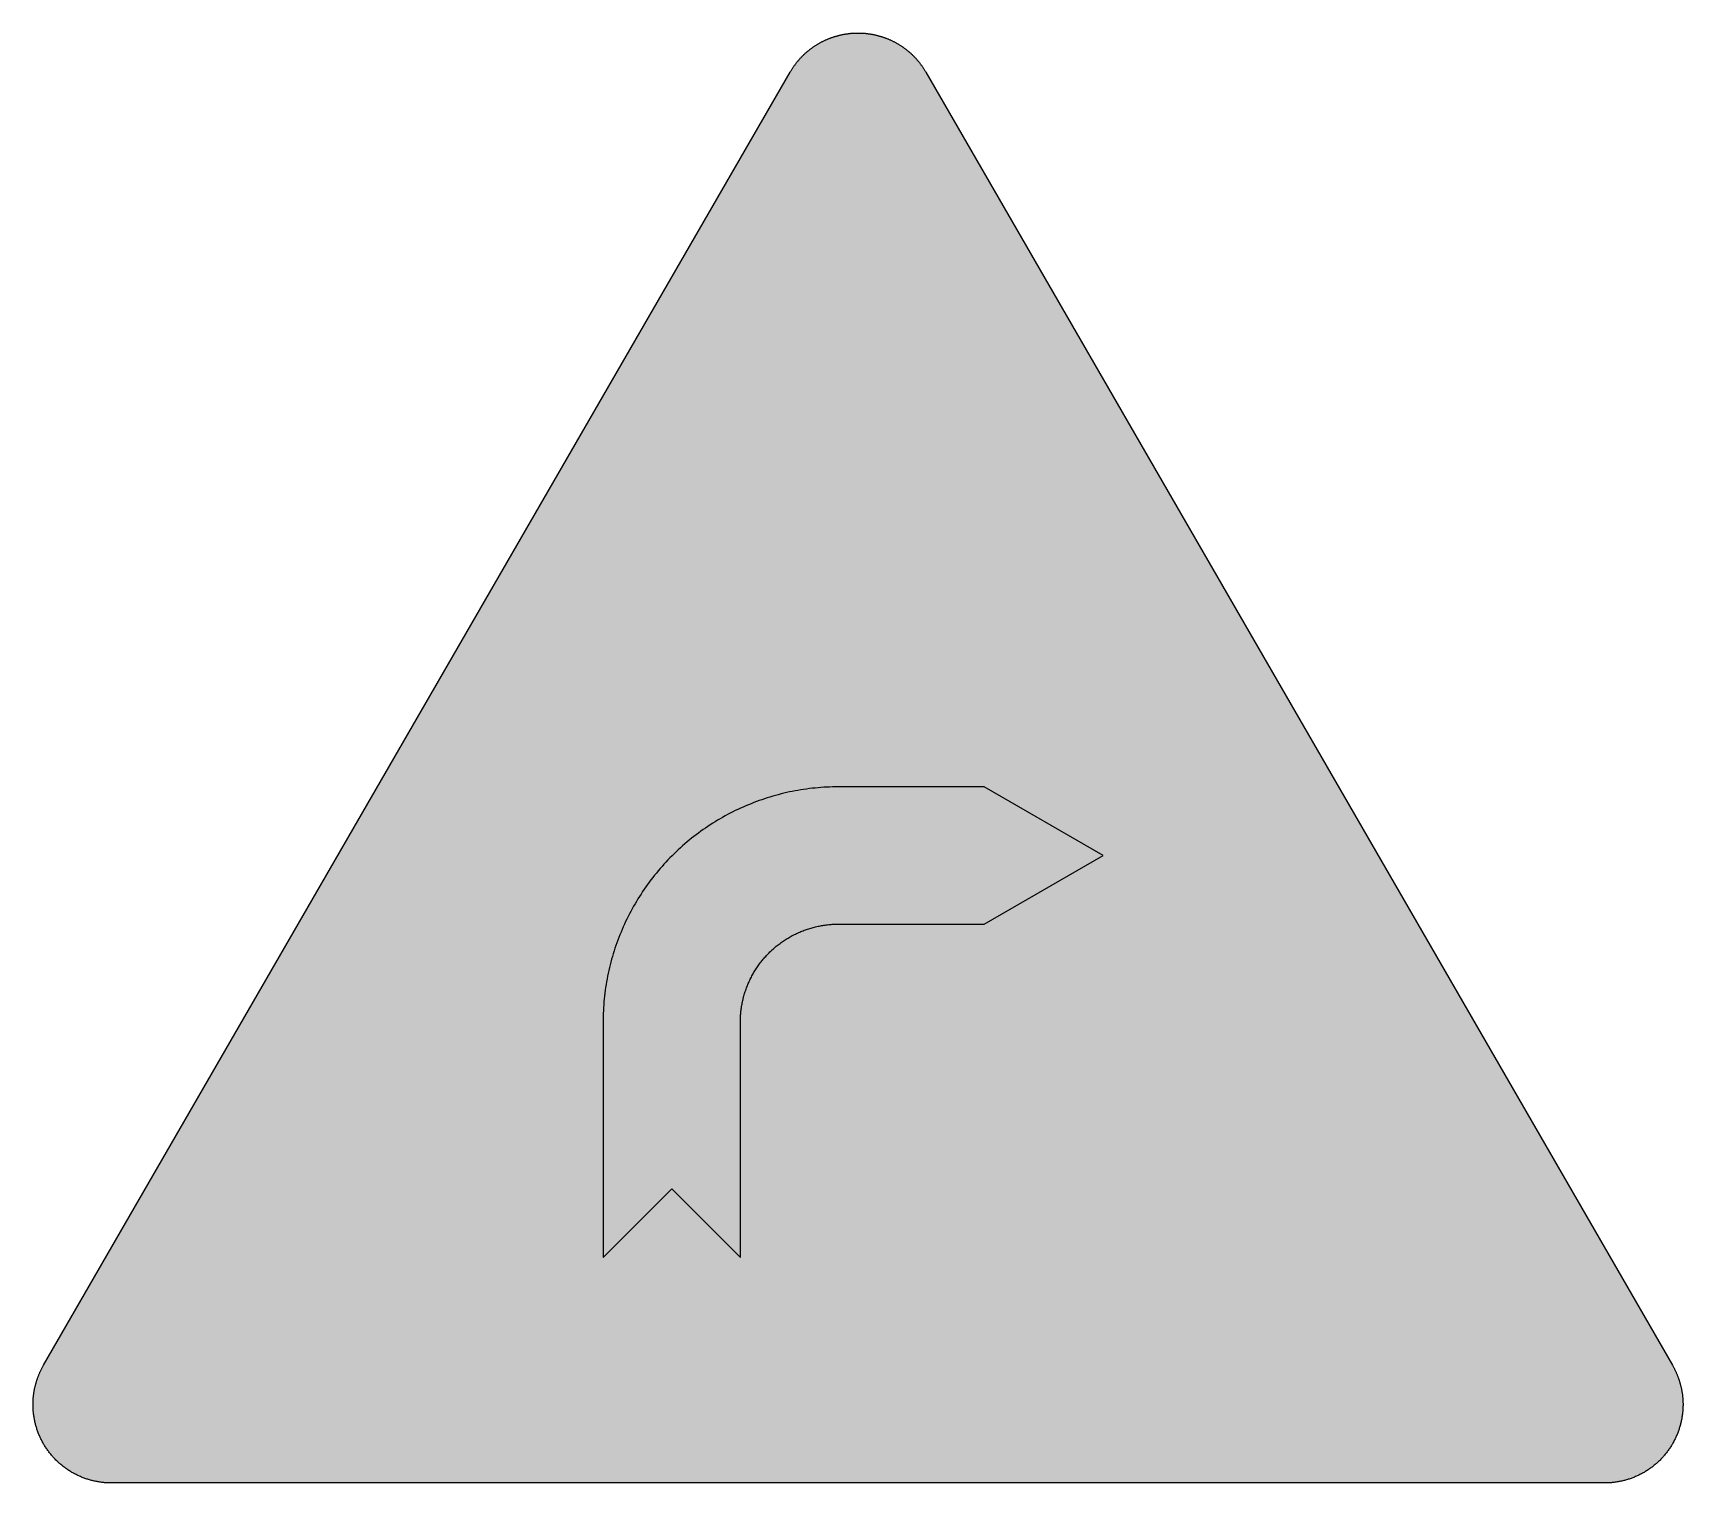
# Model space of a CAD drawing. Header units: millimetres. Extents: x 0 to 297, y 0 to 261.
import ezdxf

# ---------------------------------------------------------------- set-up
doc = ezdxf.new("R2010")
doc.units = ezdxf.units.MM

msp = doc.modelspace()

# ---------------------------------------------------------------- hatches: boundary and pattern name
for color, points in [(254, [(14.1633, 0.0526), (13.9878, 0.0533), (13.8125, 0.0559), (13.6373, 0.061), (13.462, 0.0686), (13.2893, 0.0787), (13.114, 0.0914), (12.9413, 0.1041), (12.7686, 0.1194), (12.5959, 0.1397), (12.4231, 0.16), (12.2504, 0.1803), (12.0777, 0.2057), (11.9075, 0.2337), (11.7373, 0.2616), (11.5672, 0.2921), (11.397, 0.3251), (11.2268, 0.3607), (11.0592, 0.3962), (10.8915, 0.4369), (10.7239, 0.4775), (10.5562, 0.5207), (10.3886, 0.5664), (10.2235, 0.6121), (10.0584, 0.6604), (9.8933, 0.7137), (9.7307, 0.7645), (9.5682, 0.8204), (9.4056, 0.8788), (9.2431, 0.9373), (9.083, 0.9982), (8.923, 1.0617), (8.763, 1.1252), (8.6055, 1.1938), (8.4455, 1.2624), (8.2906, 1.331), (8.1331, 1.4046), (7.9781, 1.4783), (7.8232, 1.5545), (7.6708, 1.6332), (7.5184, 1.7145), (7.366, 1.7958), (7.2161, 1.8796), (7.0663, 1.966), (6.919, 2.0549), (6.7716, 2.1438), (6.6243, 2.2352), (6.4795, 2.3266), (6.3348, 2.4232), (6.19, 2.5197), (6.0477, 2.6187), (5.908, 2.7178), (5.7683, 2.8219), (5.6286, 2.9261), (5.4915, 3.0302), (5.3543, 3.1394), (5.2197, 3.2487), (5.0851, 3.3579), (4.953, 3.4722), (4.8209, 3.5865), (4.6914, 3.7033), (4.5644, 3.8202), (4.4348, 3.9395), (4.3104, 4.0615), (4.1859, 4.1859), (4.0615, 4.3104), (3.9395, 4.4374), (3.8202, 4.5644), (3.7033, 4.6914), (3.5865, 4.8235), (3.4722, 4.953), (3.3579, 5.0876), (3.2487, 5.2197), (3.1369, 5.3543), (3.0302, 5.4915), (2.9235, 5.6286), (2.8194, 5.7683), (2.7178, 5.908), (2.6187, 6.0503), (2.5197, 6.19), (2.4232, 6.3348), (2.3266, 6.4795), (2.2352, 6.6243), (2.1438, 6.7716), (2.0523, 6.919), (1.966, 7.0663), (1.8796, 7.2161), (1.7958, 7.366), (1.7145, 7.5184), (1.6332, 7.6708), (1.5545, 7.8232), (1.4783, 7.9781), (1.4046, 8.1331), (1.331, 8.2906), (1.2598, 8.4455), (1.1913, 8.6055), (1.1252, 8.763), (1.0592, 8.923), (0.9982, 9.083), (0.9373, 9.2431), (0.8763, 9.4056), (0.8204, 9.5682), (0.7645, 9.7307), (0.7112, 9.8933), (0.6604, 10.0584), (0.6121, 10.2235), (0.5639, 10.3911), (0.5207, 10.5562), (0.4775, 10.7239), (0.4343, 10.8915), (0.3962, 11.0592), (0.3607, 11.2268), (0.3251, 11.397), (0.2921, 11.5672), (0.2616, 11.7373), (0.2311, 11.9075), (0.2057, 12.0802), (0.1803, 12.2504), (0.1575, 12.4231), (0.1372, 12.5959), (0.1194, 12.7686), (0.1041, 12.9413), (0.0889, 13.114), (0.0787, 13.2893), (0.0686, 13.462), (0.061, 13.6373), (0.0559, 13.8125), (0.0508, 13.9878), (0.0508, 14.163), (0.0508, 14.2773), (0.0533, 14.3942), (0.0559, 14.511), (0.0584, 14.6253), (0.0635, 14.7422), (0.0686, 14.859), (0.0737, 14.9733), (0.0813, 15.0901), (0.0889, 15.2044), (0.0991, 15.3187), (0.1092, 15.4356), (0.1194, 15.5499), (0.1321, 15.6642), (0.1448, 15.7785), (0.1575, 15.8953), (0.1727, 16.0096), (0.188, 16.1239), (0.2032, 16.2382), (0.221, 16.35), (0.2413, 16.4643), (0.2591, 16.5786), (0.2794, 16.6929), (0.2997, 16.8046), (0.3226, 16.9189), (0.3454, 17.0307), (0.3708, 17.145), (0.3937, 17.2568), (0.4191, 17.3685), (0.447, 17.4803), (0.475, 17.592), (0.5029, 17.7038), (0.5334, 17.8156), (0.5613, 17.9273), (0.5944, 18.0365), (0.6248, 18.1483), (0.6579, 18.2575), (0.6934, 18.3693), (0.7264, 18.4785), (0.762, 18.5877), (0.8001, 18.6969), (0.8382, 18.8062), (0.8763, 18.9128), (0.9144, 19.0221), (0.955, 19.1313), (0.9957, 19.238), (1.0389, 19.3446), (1.0795, 19.4539), (1.1252, 19.5605), (1.1684, 19.6647), (1.2141, 19.7714), (1.2598, 19.878), (1.3081, 19.9822), (1.3564, 20.0889), (1.4046, 20.193), (1.4554, 20.2971), (1.5062, 20.4013), (1.557, 20.5054), (1.6104, 20.607), (1.6637, 20.7112), (1.717, 20.8128), (1.7729, 20.9144), (1.8263, 21.016), (1.8847, 21.1176), (1.9406, 21.2192), (136.2523, 253.8501), (136.3091, 253.9492), (136.3675, 254.0483), (136.4285, 254.1473), (136.4894, 254.2464), (136.5504, 254.3454), (136.6139, 254.442), (136.6774, 254.5385), (136.7409, 254.635), (136.8044, 254.7315), (136.8704, 254.8255), (136.9365, 254.922), (137.0025, 255.016), (137.0711, 255.11), (137.1397, 255.2014), (137.2083, 255.2954), (137.2794, 255.3868), (137.3505, 255.4783), (137.4216, 255.5672), (137.4927, 255.6586), (137.5664, 255.7475), (137.6401, 255.8364), (137.7137, 255.9253), (137.7874, 256.0117), (137.8636, 256.098), (137.9398, 256.1844), (138.016, 256.2708), (138.0947, 256.3546), (138.1735, 256.4409), (138.2522, 256.5222), (138.3309, 256.606), (138.4122, 256.6899), (138.4935, 256.7711), (138.5748, 256.8524), (138.6586, 256.9312), (138.7399, 257.0124), (138.8237, 257.0912), (138.9075, 257.1699), (138.9939, 257.2461), (139.0802, 257.3249), (139.1641, 257.4011), (139.253, 257.4747), (139.3393, 257.5509), (139.4282, 257.6246), (139.5171, 257.6982), (139.606, 257.7719), (139.6949, 257.843), (139.7864, 257.9141), (139.8778, 257.9853), (139.9692, 258.0564), (140.0607, 258.125), (140.1547, 258.1935), (140.2486, 258.2596), (140.3426, 258.3282), (140.4366, 258.3942), (140.5331, 258.4602), (140.6296, 258.5237), (140.7262, 258.5872), (140.8227, 258.6507), (140.9192, 258.7142), (141.0183, 258.7752), (141.1173, 258.8362), (141.2164, 258.8946), (141.3154, 258.9555), (141.4145, 259.014), (141.5161, 259.0698), (141.6177, 259.1283), (141.7193, 259.1841), (141.8209, 259.2375), (141.9225, 259.2934), (142.0266, 259.3467), (142.1308, 259.3975), (142.2324, 259.4508), (142.3365, 259.5016), (142.4407, 259.5499), (142.5473, 259.6007), (142.6515, 259.6464), (142.7556, 259.6947), (142.8623, 259.7404), (142.969, 259.7861), (143.0757, 259.8318), (143.1823, 259.875), (143.289, 259.9182), (143.3957, 259.9588), (143.5049, 259.9995), (143.6116, 260.0401), (143.7208, 260.0808), (143.83, 260.1189), (143.9393, 260.1544), (144.0485, 260.1925), (144.1577, 260.2281), (144.2669, 260.2636), (144.3761, 260.2967), (144.4879, 260.3297), (144.5971, 260.3627), (144.7089, 260.3932), (144.8206, 260.4237), (144.9299, 260.4516), (145.0416, 260.4821), (145.1534, 260.5075), (145.2651, 260.5354), (145.3794, 260.5608), (145.4912, 260.5862), (145.603, 260.6091), (145.7173, 260.6319), (145.829, 260.6548), (145.9433, 260.6751), (146.0551, 260.6954), (146.1694, 260.7158), (146.2837, 260.7335), (146.398, 260.7513), (146.5123, 260.7666), (146.6266, 260.7818), (146.7409, 260.797), (146.8552, 260.8123), (146.9695, 260.825), (147.0838, 260.8351), (147.2006, 260.8478), (147.3149, 260.858), (147.4292, 260.8656), (147.5461, 260.8732), (147.6604, 260.8809), (147.7772, 260.8859), (147.8915, 260.8936), (148.0083, 260.8961), (148.1226, 260.9012), (148.2395, 260.9037), (148.3563, 260.9037), (148.4706, 260.9037), (148.5875, 260.9037), (148.7043, 260.9037), (148.8186, 260.9012), (148.9354, 260.8961), (149.0523, 260.8936), (149.1666, 260.8859), (149.2834, 260.8809), (149.3977, 260.8732), (149.512, 260.8656), (149.6289, 260.858), (149.7432, 260.8478), (149.8575, 260.8351), (149.9743, 260.825), (150.0886, 260.8123), (150.2029, 260.797), (150.3172, 260.7818), (150.4315, 260.7666), (150.5458, 260.7513), (150.6601, 260.7335), (150.7744, 260.7158), (150.8862, 260.6954), (151.0005, 260.6751), (151.1148, 260.6548), (151.2265, 260.6319), (151.3408, 260.6091), (151.4526, 260.5862), (151.5643, 260.5608), (151.6761, 260.5354), (151.7879, 260.5075), (151.8996, 260.4821), (152.0114, 260.4516), (152.1231, 260.4237), (152.2349, 260.3932), (152.3467, 260.3627), (152.4559, 260.3297), (152.5676, 260.2967), (152.6769, 260.2636), (152.7861, 260.2281), (152.8953, 260.1925), (153.0045, 260.1544), (153.1137, 260.1189), (153.223, 260.0808), (153.3296, 260.0401), (153.4389, 259.9995), (153.5455, 259.9588), (153.6548, 259.9182), (153.7614, 259.875), (153.8681, 259.8318), (153.9748, 259.7861), (154.0789, 259.7404), (154.1856, 259.6947), (154.2923, 259.6464), (154.3964, 259.6007), (154.5006, 259.5499), (154.6047, 259.5016), (154.7089, 259.4508), (154.813, 259.3975), (154.9171, 259.3467), (155.0187, 259.2934), (155.1203, 259.2375), (155.2245, 259.1841), (155.3261, 259.1283), (155.4251, 259.0698), (155.5267, 259.014), (155.6283, 258.9555), (155.7274, 258.8946), (155.8265, 258.8362), (155.9255, 258.7752), (156.022, 258.7142), (156.1211, 258.6507), (156.2176, 258.5872), (156.3141, 258.5237), (156.4107, 258.4602), (156.5046, 258.3942), (156.6012, 258.3282), (156.6951, 258.2596), (156.7866, 258.1935), (156.8806, 258.125), (156.972, 258.0564), (157.066, 257.9853), (157.1574, 257.9141), (157.2463, 257.843), (157.3378, 257.7719), (157.4267, 257.6982), (157.5156, 257.6246), (157.6019, 257.5509), (157.6908, 257.4747), (157.7772, 257.4011), (157.8635, 257.3249), (157.9499, 257.2461), (158.0337, 257.1699), (158.1201, 257.0912), (158.2039, 257.0124), (158.2852, 256.9312), (158.369, 256.8524), (158.4503, 256.7711), (158.5316, 256.6899), (158.6103, 256.606), (158.6916, 256.5222), (158.7703, 256.4409), (158.8491, 256.3546), (158.9253, 256.2708), (159.004, 256.1844), (159.0802, 256.098), (159.1539, 256.0117), (159.2301, 255.9253), (159.3037, 255.8364), (159.3774, 255.7475), (159.451, 255.6586), (159.5222, 255.5672), (159.5933, 255.4783), (159.6644, 255.3868), (159.7355, 255.2954), (159.8041, 255.2014), (159.8727, 255.11), (159.9387, 255.016), (160.0073, 254.922), (160.0733, 254.8255), (160.1368, 254.7315), (160.2029, 254.635), (160.2664, 254.5385), (160.3299, 254.442), (160.3908, 254.3454), (160.4543, 254.2464), (160.5153, 254.1473), (160.5737, 254.0483), (160.6347, 253.9492), (160.6906, 253.8476), (295.0023, 21.2192), (295.0591, 21.1176), (295.115, 21.016), (295.1709, 20.9144), (295.2267, 20.8128), (295.2801, 20.7112), (295.3334, 20.607), (295.3868, 20.5054), (295.4376, 20.4013), (295.4884, 20.2971), (295.5392, 20.193), (295.5874, 20.0889), (295.6357, 19.9822), (295.6814, 19.878), (295.7297, 19.7714), (295.7754, 19.6647), (295.8186, 19.5605), (295.8617, 19.4539), (295.9049, 19.3446), (295.9481, 19.238), (295.9887, 19.1313), (296.0294, 19.0221), (296.0675, 18.9128), (296.1056, 18.8062), (296.1437, 18.6969), (296.1792, 18.5877), (296.2148, 18.4785), (296.2504, 18.3693), (296.2834, 18.2575), (296.3164, 18.1483), (296.3494, 18.0365), (296.3799, 17.9273), (296.4104, 17.8156), (296.4409, 17.7038), (296.4688, 17.592), (296.4967, 17.4803), (296.5221, 17.3685), (296.5475, 17.2568), (296.5729, 17.145), (296.5958, 17.0307), (296.6212, 16.9189), (296.6415, 16.8046), (296.6644, 16.6929), (296.6822, 16.5786), (296.7025, 16.4643), (296.7203, 16.35), (296.738, 16.2382), (296.7558, 16.1239), (296.7711, 16.0096), (296.7838, 15.8953), (296.799, 15.7785), (296.8117, 15.6642), (296.8244, 15.5499), (296.8346, 15.4356), (296.8447, 15.3187), (296.8523, 15.2044), (296.86, 15.0901), (296.8676, 14.9733), (296.8752, 14.859), (296.8803, 14.7422), (296.8828, 14.6253), (296.8879, 14.511), (296.8904, 14.3942), (296.8904, 14.2773), (296.8904, 14.163), (296.8904, 13.9878), (296.8879, 13.8125), (296.8828, 13.6373), (296.8752, 13.462), (296.865, 13.2893), (296.8523, 13.114), (296.8396, 12.9413), (296.8219, 12.7686), (296.8041, 12.5959), (296.7838, 12.4231), (296.7609, 12.2504), (296.738, 12.0802), (296.7101, 11.9075), (296.6822, 11.7373), (296.6517, 11.5672), (296.6187, 11.397), (296.5831, 11.2268), (296.545, 11.0592), (296.5069, 10.8915), (296.4663, 10.7239), (296.4231, 10.5562), (296.3774, 10.3911), (296.3316, 10.2235), (296.2808, 10.0584), (296.23, 9.8933), (296.1767, 9.7307), (296.1234, 9.5682), (296.0649, 9.4056), (296.0065, 9.2431), (295.9456, 9.083), (295.8821, 8.923), (295.8186, 8.763), (295.75, 8.6055), (295.6814, 8.4455), (295.6103, 8.2906), (295.5392, 8.1331), (295.463, 7.9781), (295.3868, 7.8232), (295.3106, 7.6708), (295.2293, 7.5184), (295.148, 7.366), (295.0642, 7.2161), (294.9778, 7.0663), (294.8889, 6.919), (294.8, 6.7716), (294.7086, 6.6243), (294.6146, 6.4795), (294.5206, 6.3348), (294.4241, 6.19), (294.325, 6.0503), (294.226, 5.908), (294.1218, 5.7683), (294.0177, 5.6286), (293.9136, 5.4915), (293.8043, 5.3543), (293.6951, 5.2197), (293.5859, 5.0876), (293.4716, 4.953), (293.3573, 4.8235), (293.2405, 4.6914), (293.1236, 4.5644), (293.0042, 4.4374), (292.8823, 4.3104), (292.7579, 4.1859), (292.6334, 4.0615), (292.5089, 3.9395), (292.3794, 3.8202), (292.2524, 3.7033), (292.1203, 3.5865), (291.9908, 3.4722), (291.8562, 3.3579), (291.7241, 3.2487), (291.5895, 3.1394), (291.4523, 3.0302), (291.3151, 2.9261), (291.1754, 2.8219), (291.0357, 2.7178), (290.8935, 2.6187), (290.7513, 2.5197), (290.609, 2.4232), (290.4642, 2.3266), (290.3195, 2.2352), (290.1721, 2.1438), (290.0248, 2.0549), (289.8775, 1.966), (289.7276, 1.8796), (289.5778, 1.7958), (289.4254, 1.7145), (289.273, 1.6332), (289.118, 1.5545), (288.9656, 1.4783), (288.8107, 1.4046), (288.6532, 1.331), (288.4957, 1.2624), (288.3383, 1.1938), (288.1808, 1.1252), (288.0208, 1.0617), (287.8607, 0.9982), (287.7007, 0.9373), (287.5382, 0.8788), (287.3756, 0.8204), (287.213, 0.7645), (287.0479, 0.7137), (286.8854, 0.6604), (286.7203, 0.6121), (286.5526, 0.5664), (286.3875, 0.5207), (286.2199, 0.4775), (286.0523, 0.4369), (285.8846, 0.3962), (285.7144, 0.3607), (285.5468, 0.3251), (285.3766, 0.2921), (285.2064, 0.2616), (285.0363, 0.2337), (284.8635, 0.2057), (284.6934, 0.1803), (284.5206, 0.16), (284.3479, 0.1397), (284.1752, 0.1194), (284.0025, 0.1041), (283.8272, 0.0914), (283.6545, 0.0787), (283.4792, 0.0686), (283.3065, 0.061), (283.1313, 0.0559), (282.956, 0.0533), (282.7807, 0.0508)]), (59, [(127.3059, 40.622), (127.3059, 82.9553), (127.3048, 83.1723), (127.3099, 83.3933), (127.3175, 83.6117), (127.3251, 83.8276), (127.3378, 84.0461), (127.3531, 84.2645), (127.3708, 84.4804), (127.3912, 84.6963), (127.414, 84.9147), (127.4394, 85.1281), (127.4674, 85.344), (127.4978, 85.5599), (127.5309, 85.7733), (127.5664, 85.9866), (127.6045, 86.2), (127.6477, 86.4108), (127.6909, 86.6242), (127.7366, 86.835), (127.7849, 87.0433), (127.8357, 87.2541), (127.8915, 87.4624), (127.9474, 87.6706), (128.0058, 87.8789), (128.0668, 88.0847), (128.1303, 88.2904), (128.1963, 88.4936), (128.2675, 88.6993), (128.3386, 88.9025), (128.4122, 89.1032), (128.4884, 89.3039), (128.5672, 89.5045), (128.6485, 89.7052), (128.7323, 89.9033), (128.8161, 90.0989), (128.905, 90.297), (128.9964, 90.49), (129.0904, 90.6856), (129.1844, 90.8787), (129.2835, 91.0692), (129.3825, 91.2597), (129.4867, 91.4502), (129.5908, 91.6381), (129.6975, 91.8235), (129.8067, 92.0115), (129.9185, 92.1944), (130.0328, 92.3773), (130.1496, 92.5601), (130.269, 92.7405), (130.3884, 92.9183), (130.5128, 93.0961), (130.6373, 93.2739), (130.7668, 93.4491), (130.8964, 93.6219), (131.0284, 93.7946), (131.1631, 93.9648), (131.3002, 94.1324), (131.4374, 94.3), (131.5796, 94.4651), (131.7219, 94.6302), (131.8692, 94.7928), (132.0165, 94.9528), (132.1664, 95.1128), (132.3162, 95.2703), (132.4712, 95.4278), (132.6261, 95.5802), (132.7836, 95.7326), (132.9436, 95.8825), (133.1062, 96.0298), (133.2687, 96.1746), (133.4313, 96.3193), (133.5964, 96.459), (133.764, 96.5987), (133.9342, 96.7359), (134.1044, 96.8705), (134.2771, 97.0026), (134.4498, 97.1321), (134.6251, 97.2591), (134.8003, 97.3861), (134.9781, 97.5081), (135.1585, 97.63), (135.3388, 97.7494), (135.5192, 97.8637), (135.702, 97.978), (135.8875, 98.0897), (136.0729, 98.2015), (136.2608, 98.3082), (136.4488, 98.4123), (136.6368, 98.5164), (136.8273, 98.6155), (137.0203, 98.7146), (137.2133, 98.8085), (137.4064, 98.9025), (137.602, 98.994), (137.7975, 99.0803), (137.9957, 99.1667), (138.1938, 99.2505), (138.3919, 99.3318), (138.5926, 99.4105), (138.7932, 99.4867), (138.9964, 99.5604), (139.1996, 99.6315), (139.4028, 99.7001), (139.6086, 99.7661), (139.8143, 99.8296), (140.02, 99.8931), (140.2283, 99.9515), (140.4341, 100.0074), (140.6449, 100.0608), (140.8532, 100.1116), (141.064, 100.1624), (141.2748, 100.2081), (141.4856, 100.2513), (141.699, 100.2919), (141.9123, 100.33), (142.1257, 100.3656), (142.3391, 100.3986), (142.5524, 100.4316), (142.7683, 100.4595), (142.9842, 100.4849), (143.2001, 100.5078), (143.416, 100.5256), (143.6345, 100.5434), (143.8504, 100.5586), (144.0688, 100.5713), (144.2872, 100.5815), (144.5057, 100.5865), (144.7241, 100.5916), (144.9426, 100.5942), (171.184, 100.5942), (192.5697, 112.9415), (171.184, 125.2887), (144.9447, 125.2887), (144.4168, 125.283), (143.8935, 125.2753), (143.3678, 125.2576), (142.8445, 125.2347), (142.3213, 125.2068), (141.8006, 125.1712), (141.2799, 125.128), (140.7592, 125.0798), (140.241, 125.0264), (139.7229, 124.9655), (139.2072, 124.8969), (138.6916, 124.8232), (138.1785, 124.7445), (137.6655, 124.6581), (137.1549, 124.5641), (136.6469, 124.4676), (136.1389, 124.3609), (135.6335, 124.2517), (135.128, 124.1349), (134.6251, 124.0104), (134.1247, 123.8809), (133.6243, 123.7463), (133.1265, 123.604), (132.6312, 123.4567), (132.1384, 123.3043), (131.6482, 123.1443), (131.158, 122.9792), (130.6703, 122.809), (130.1852, 122.6312), (129.7026, 122.4483), (129.2225, 122.2604), (128.745, 122.0648), (128.2675, 121.8641), (127.795, 121.6584), (127.3251, 121.4476), (126.8552, 121.2291), (126.3904, 121.0056), (125.9281, 120.777), (125.4658, 120.5408), (125.0086, 120.2995), (124.554, 120.0556), (124.1044, 119.8016), (123.6548, 119.5451), (123.2103, 119.2835), (122.7658, 119.0142), (122.3264, 118.7399), (121.8895, 118.4605), (121.4577, 118.176), (121.0285, 117.8839), (120.6017, 117.5893), (120.1776, 117.287), (119.7585, 116.9822), (119.3419, 116.6698), (118.9304, 116.3523), (118.5215, 116.0297), (118.1151, 115.7021), (117.7138, 115.3668), (117.315, 115.029), (116.9213, 114.6861), (116.5301, 114.3356), (116.144, 113.9825), (115.763, 113.6218), (115.3846, 113.2586), (115.0087, 112.8903), (114.6404, 112.5144), (114.2771, 112.1359), (113.9165, 111.7549), (113.5634, 111.3688), (113.2129, 110.9777), (112.87, 110.584), (112.5322, 110.1852), (112.1969, 109.7839), (111.8692, 109.3775), (111.5466, 108.9685), (111.2291, 108.5571), (110.9167, 108.1405), (110.6119, 107.7214), (110.3097, 107.2972), (110.0125, 106.8705), (109.7229, 106.4412), (109.4384, 106.0094), (109.159, 105.5726), (108.8847, 105.1331), (108.6155, 104.6886), (108.3539, 104.2441), (108.0948, 103.7946), (107.8433, 103.345), (107.5969, 102.8903), (107.3582, 102.4306), (107.122, 101.9708), (106.8934, 101.5086), (106.6698, 101.0437), (106.4514, 100.5738), (106.2406, 100.1039), (106.0323, 99.6315), (105.8342, 99.154), (105.6386, 98.6765), (105.4506, 98.1964), (105.2652, 97.7138), (105.09, 97.2287), (104.9172, 96.741), (104.7521, 96.2508), (104.5947, 95.7605), (104.4397, 95.2678), (104.2924, 94.7699), (104.1527, 94.2746), (104.0155, 93.7743), (103.886, 93.2739), (103.7641, 92.771), (103.6472, 92.2655), (103.5355, 91.76), (103.4313, 91.252), (103.3323, 90.7415), (103.2408, 90.231), (103.1545, 89.7204), (103.0732, 89.2048), (102.9995, 88.6917), (102.9335, 88.1736), (102.8725, 87.6579), (102.8167, 87.1372), (102.7684, 86.6191), (102.7278, 86.0984), (102.6922, 85.5751), (102.6617, 85.0544), (102.6389, 84.5287), (102.6236, 84.0054), (102.6135, 83.4796), (102.6109, 82.9539), (102.6114, 40.622), (114.9586, 52.9692)])]:
    msp.add_hatch(color=color).paths.add_polyline_path(points)
h = msp.add_hatch(color=22)
h.paths.add_polyline_path([(14.1633, 5.3442), (13.9344, 5.3467), (13.7084, 5.3543), (13.4849, 5.3696), (13.2613, 5.3873), (13.0378, 5.4127), (12.8194, 5.4458), (12.6009, 5.4813), (12.385, 5.522), (12.1717, 5.5677), (11.9583, 5.621), (11.7475, 5.6769), (11.5392, 5.7404), (11.3335, 5.8064), (11.1303, 5.8776), (10.9296, 5.9538), (10.729, 6.035), (10.5334, 6.1214), (10.3378, 6.2128), (10.1473, 6.3068), (9.9593, 6.4084), (9.7714, 6.5126), (9.5885, 6.6192), (9.4082, 6.7335), (9.2304, 6.8504), (9.0576, 6.9698), (8.8849, 7.0942), (8.7173, 7.2238), (8.5522, 7.3584), (8.3896, 7.493), (8.2321, 7.6352), (8.0772, 7.7775), (7.9273, 7.9273), (7.7775, 8.0772), (7.6352, 8.2321), (7.493, 8.3922), (7.3558, 8.5522), (7.2238, 8.7173), (7.0942, 8.8849), (6.9698, 9.0576), (6.8504, 9.2329), (6.7335, 9.4082), (6.6192, 9.5885), (6.5126, 9.7739), (6.4084, 9.9593), (6.3068, 10.1473), (6.2128, 10.3403), (6.1214, 10.5334), (6.035, 10.729), (5.9538, 10.9296), (5.8776, 11.1303), (5.8064, 11.3335), (5.7404, 11.5392), (5.6769, 11.7475), (5.621, 11.9583), (5.5677, 12.1717), (5.522, 12.385), (5.4813, 12.6009), (5.4432, 12.8194), (5.4127, 13.0404), (5.3873, 13.2613), (5.3696, 13.4849), (5.3543, 13.7084), (5.3467, 13.9344), (5.3416, 14.163), (5.3442, 14.2342), (5.3442, 14.3078), (5.3442, 14.3789), (5.3467, 14.4526), (5.3492, 14.5237), (5.3543, 14.5974), (5.3569, 14.6685), (5.3619, 14.7422), (5.367, 14.8133), (5.3721, 14.8869), (5.3797, 14.9581), (5.3848, 15.0292), (5.3924, 15.1003), (5.4, 15.174), (5.4102, 15.2451), (5.4178, 15.3162), (5.428, 15.3873), (5.4381, 15.4584), (5.4483, 15.5296), (5.461, 15.6007), (5.4737, 15.6718), (5.4864, 15.7429), (5.4991, 15.814), (5.5118, 15.8852), (5.527, 15.9563), (5.5423, 16.0249), (5.5575, 16.096), (5.5728, 16.1671), (5.5905, 16.2357), (5.6083, 16.3068), (5.6261, 16.3754), (5.6439, 16.444), (5.6617, 16.5151), (5.682, 16.5837), (5.7023, 16.6522), (5.7226, 16.7208), (5.7429, 16.7919), (5.7658, 16.8605), (5.7887, 16.9266), (5.8115, 16.9951), (5.8344, 17.0637), (5.8572, 17.1323), (5.8826, 17.2009), (5.908, 17.2669), (5.9334, 17.3355), (5.9588, 17.4015), (5.9868, 17.4676), (6.0147, 17.5362), (6.0427, 17.6022), (6.0706, 17.6682), (6.0985, 17.7343), (6.129, 17.8003), (6.1595, 17.8664), (6.19, 17.9299), (6.2205, 17.9959), (6.2509, 18.0619), (6.284, 18.1254), (6.317, 18.1915), (6.35, 18.255), (6.383, 18.3185), (6.4186, 18.382), (6.4541, 18.4455), (6.4897, 18.509), (6.5253, 18.5725), (140.8356, 251.2042), (140.909, 251.3305), (140.9852, 251.4549), (141.064, 251.5794), (141.1453, 251.7013), (141.2265, 251.8232), (141.3129, 251.9426), (141.3967, 252.0594), (141.4856, 252.1763), (141.5745, 252.2906), (141.666, 252.4023), (141.7599, 252.5141), (141.8539, 252.6233), (141.9504, 252.73), (142.0495, 252.8367), (142.1486, 252.9408), (142.2502, 253.0424), (142.3518, 253.144), (142.4559, 253.2431), (142.5626, 253.3396), (142.6693, 253.4336), (142.7785, 253.5276), (142.8877, 253.619), (142.9995, 253.7104), (143.1112, 253.7968), (143.2255, 253.8832), (143.3424, 253.967), (143.4592, 254.0483), (143.576, 254.1295), (143.6954, 254.2083), (143.8173, 254.2845), (143.9393, 254.3581), (144.0612, 254.4318), (144.1856, 254.5004), (144.3126, 254.569), (144.4371, 254.635), (144.5666, 254.701), (144.6936, 254.762), (144.8232, 254.823), (144.9553, 254.8814), (145.0848, 254.9373), (145.2194, 254.9906), (145.3515, 255.0414), (145.4861, 255.0922), (145.6207, 255.1405), (145.7579, 255.1836), (145.8951, 255.2268), (146.0322, 255.2675), (146.1694, 255.3081), (146.3091, 255.3437), (146.4488, 255.3792), (146.591, 255.4097), (146.7307, 255.4402), (146.873, 255.4681), (147.0152, 255.491), (147.16, 255.5138), (147.3022, 255.5342), (147.447, 255.5519), (147.5918, 255.5697), (147.7391, 255.5824), (147.8839, 255.5926), (148.0312, 255.6027), (148.176, 255.6078), (148.3233, 255.6104), (148.4706, 255.6129), (148.6179, 255.6104), (148.7653, 255.6078), (148.9126, 255.6027), (149.0599, 255.5926), (149.2047, 255.5824), (149.3495, 255.5697), (149.4942, 255.5519), (149.639, 255.5342), (149.7838, 255.5138), (149.926, 255.491), (150.0683, 255.4681), (150.2105, 255.4402), (150.3528, 255.4097), (150.4925, 255.3792), (150.6347, 255.3437), (150.7719, 255.3081), (150.9116, 255.2675), (151.0487, 255.2268), (151.1859, 255.1836), (151.323, 255.1405), (151.4577, 255.0922), (151.5923, 255.0414), (151.7244, 254.9906), (151.8564, 254.9373), (151.9885, 254.8814), (152.1206, 254.823), (152.2501, 254.762), (152.3771, 254.701), (152.5041, 254.635), (152.6311, 254.569), (152.7581, 254.5004), (152.8801, 254.4318), (153.0045, 254.3581), (153.1264, 254.2845), (153.2458, 254.2083), (153.3652, 254.1295), (153.4846, 254.0483), (153.6014, 253.967), (153.7157, 253.8832), (153.83, 253.7968), (153.9443, 253.7104), (154.0561, 253.619), (154.1653, 253.5276), (154.2745, 253.4336), (154.3812, 253.3396), (154.4879, 253.2431), (154.592, 253.144), (154.6936, 253.0424), (154.7952, 252.9408), (154.8943, 252.8367), (154.9933, 252.73), (155.0899, 252.6233), (155.1838, 252.5141), (155.2778, 252.4023), (155.3693, 252.2906), (155.4582, 252.1763), (155.5471, 252.0594), (155.6334, 251.9426), (155.7172, 251.8232), (155.7985, 251.7013), (155.8798, 251.5794), (155.9585, 251.4549), (156.0347, 251.3305), (156.1109, 251.2035), (290.4201, 18.5734), (290.4541, 18.509), (290.4896, 18.4455), (290.5252, 18.382), (290.5608, 18.3185), (290.5938, 18.255), (290.6268, 18.1915), (290.6598, 18.1254), (290.6903, 18.0619), (290.7233, 17.9959), (290.7538, 17.9299), (290.7843, 17.8664), (290.8148, 17.8003), (290.8452, 17.7343), (290.8732, 17.6682), (290.9011, 17.6022), (290.9291, 17.5362), (290.957, 17.4676), (290.9824, 17.4015), (291.0103, 17.3355), (291.0357, 17.2669), (291.0611, 17.2009), (291.084, 17.1323), (291.1094, 17.0637), (291.1323, 16.9951), (291.1551, 16.9266), (291.178, 16.8605), (291.1983, 16.7919), (291.2212, 16.7208), (291.2415, 16.6522), (291.2618, 16.5837), (291.2796, 16.5151), (291.2999, 16.444), (291.3177, 16.3754), (291.3355, 16.3068), (291.3532, 16.2357), (291.3685, 16.1671), (291.3863, 16.096), (291.4015, 16.0249), (291.4167, 15.9563), (291.4294, 15.8852), (291.4447, 15.814), (291.4574, 15.7429), (291.4701, 15.6718), (291.4828, 15.6007), (291.4929, 15.5296), (291.5031, 15.4584), (291.5133, 15.3873), (291.5234, 15.3162), (291.5336, 15.2451), (291.5412, 15.174), (291.5488, 15.1003), (291.5564, 15.0292), (291.5641, 14.9581), (291.5691, 14.8869), (291.5768, 14.8133), (291.5818, 14.7422), (291.5844, 14.6685), (291.5895, 14.5974), (291.592, 14.5237), (291.5945, 14.4526), (291.5971, 14.3789), (291.5996, 14.3078), (291.5996, 14.2342), (291.5996, 14.163), (291.5971, 13.9344), (291.5895, 13.7084), (291.5742, 13.4849), (291.5539, 13.2613), (291.5285, 13.0404), (291.498, 12.8194), (291.4625, 12.6009), (291.4218, 12.385), (291.3736, 12.1717), (291.3228, 11.9583), (291.2643, 11.7475), (291.2034, 11.5392), (291.1373, 11.3335), (291.0637, 11.1303), (290.9875, 10.9296), (290.9062, 10.729), (290.8198, 10.5334), (290.7309, 10.3403), (290.6344, 10.1473), (290.5354, 9.9593), (290.4312, 9.7739), (290.322, 9.5885), (290.2102, 9.4082), (290.0934, 9.2329), (289.974, 9.0576), (289.847, 8.8849), (289.72, 8.7173), (289.5854, 8.5522), (289.4482, 8.3922), (289.3085, 8.2321), (289.1638, 8.0772), (289.0164, 7.9273), (288.8666, 7.7775), (288.7116, 7.6352), (288.5516, 7.493), (288.3916, 7.3584), (288.2265, 7.2238), (288.0563, 7.0942), (287.8861, 6.9698), (287.7109, 6.8504), (287.5331, 6.7335), (287.3527, 6.6192), (287.1699, 6.5126), (286.9844, 6.4084), (286.7965, 6.3068), (286.6034, 6.2128), (286.4104, 6.1214), (286.2148, 6.035), (286.0142, 5.9538), (285.8135, 5.8776), (285.6103, 5.8064), (285.4046, 5.7404), (285.1963, 5.6769), (284.9855, 5.621), (284.7721, 5.5677), (284.5587, 5.522), (284.3428, 5.4813), (284.1244, 5.4458), (283.9034, 5.4127), (283.6824, 5.3873), (283.4589, 5.3696), (283.2354, 5.3543), (283.0093, 5.3467), (282.7807, 5.3442)])
h.paths.add_polyline_path([(44.716, 31.8026), (148.4725, 211.5167), (252.2305, 31.8026)], flags=16)

# ---------------------------------------------------------------- linework, layer by layer
at = {"color": 254}
msp.add_lwpolyline([(14.1633, 0.0526), (13.9878, 0.0533), (13.8125, 0.0559), (13.6373, 0.061), (13.462, 0.0686), (13.2893, 0.0787), (13.114, 0.0914), (12.9413, 0.1041), (12.7686, 0.1194), (12.5959, 0.1397), (12.4231, 0.16), (12.2504, 0.1803), (12.0777, 0.2057), (11.9075, 0.2337), (11.7373, 0.2616), (11.5672, 0.2921), (11.397, 0.3251), (11.2268, 0.3607), (11.0592, 0.3962), (10.8915, 0.4369), (10.7239, 0.4775), (10.5562, 0.5207), (10.3886, 0.5664), (10.2235, 0.6121), (10.0584, 0.6604), (9.8933, 0.7137), (9.7307, 0.7645), (9.5682, 0.8204), (9.4056, 0.8788), (9.2431, 0.9373), (9.083, 0.9982), (8.923, 1.0617), (8.763, 1.1252), (8.6055, 1.1938), (8.4455, 1.2624), (8.2906, 1.331), (8.1331, 1.4046), (7.9781, 1.4783), (7.8232, 1.5545), (7.6708, 1.6332), (7.5184, 1.7145), (7.366, 1.7958), (7.2161, 1.8796), (7.0663, 1.966), (6.919, 2.0549), (6.7716, 2.1438), (6.6243, 2.2352), (6.4795, 2.3266), (6.3348, 2.4232), (6.19, 2.5197), (6.0477, 2.6187), (5.908, 2.7178), (5.7683, 2.8219), (5.6286, 2.9261), (5.4915, 3.0302), (5.3543, 3.1394), (5.2197, 3.2487), (5.0851, 3.3579), (4.953, 3.4722), (4.8209, 3.5865), (4.6914, 3.7033), (4.5644, 3.8202), (4.4348, 3.9395), (4.3104, 4.0615), (4.1859, 4.1859), (4.0615, 4.3104), (3.9395, 4.4374), (3.8202, 4.5644), (3.7033, 4.6914), (3.5865, 4.8235), (3.4722, 4.953), (3.3579, 5.0876), (3.2487, 5.2197), (3.1369, 5.3543), (3.0302, 5.4915), (2.9235, 5.6286), (2.8194, 5.7683), (2.7178, 5.908), (2.6187, 6.0503), (2.5197, 6.19), (2.4232, 6.3348), (2.3266, 6.4795), (2.2352, 6.6243), (2.1438, 6.7716), (2.0523, 6.919), (1.966, 7.0663), (1.8796, 7.2161), (1.7958, 7.366), (1.7145, 7.5184), (1.6332, 7.6708), (1.5545, 7.8232), (1.4783, 7.9781), (1.4046, 8.1331), (1.331, 8.2906), (1.2598, 8.4455), (1.1913, 8.6055), (1.1252, 8.763), (1.0592, 8.923), (0.9982, 9.083), (0.9373, 9.2431), (0.8763, 9.4056), (0.8204, 9.5682), (0.7645, 9.7307), (0.7112, 9.8933), (0.6604, 10.0584), (0.6121, 10.2235), (0.5639, 10.3911), (0.5207, 10.5562), (0.4775, 10.7239), (0.4343, 10.8915), (0.3962, 11.0592), (0.3607, 11.2268), (0.3251, 11.397), (0.2921, 11.5672), (0.2616, 11.7373), (0.2311, 11.9075), (0.2057, 12.0802), (0.1803, 12.2504), (0.1575, 12.4231), (0.1372, 12.5959), (0.1194, 12.7686), (0.1041, 12.9413), (0.0889, 13.114), (0.0787, 13.2893), (0.0686, 13.462), (0.061, 13.6373), (0.0559, 13.8125), (0.0508, 13.9878), (0.0508, 14.163), (0.0508, 14.2773), (0.0533, 14.3942), (0.0559, 14.511), (0.0584, 14.6253), (0.0635, 14.7422), (0.0686, 14.859), (0.0737, 14.9733), (0.0813, 15.0901), (0.0889, 15.2044), (0.0991, 15.3187), (0.1092, 15.4356), (0.1194, 15.5499), (0.1321, 15.6642), (0.1448, 15.7785), (0.1575, 15.8953), (0.1727, 16.0096), (0.188, 16.1239), (0.2032, 16.2382), (0.221, 16.35), (0.2413, 16.4643), (0.2591, 16.5786), (0.2794, 16.6929), (0.2997, 16.8046), (0.3226, 16.9189), (0.3454, 17.0307), (0.3708, 17.145), (0.3937, 17.2568), (0.4191, 17.3685), (0.447, 17.4803), (0.475, 17.592), (0.5029, 17.7038), (0.5334, 17.8156), (0.5613, 17.9273), (0.5944, 18.0365), (0.6248, 18.1483), (0.6579, 18.2575), (0.6934, 18.3693), (0.7264, 18.4785), (0.762, 18.5877), (0.8001, 18.6969), (0.8382, 18.8062), (0.8763, 18.9128), (0.9144, 19.0221), (0.955, 19.1313), (0.9957, 19.238), (1.0389, 19.3446), (1.0795, 19.4539), (1.1252, 19.5605), (1.1684, 19.6647), (1.2141, 19.7714), (1.2598, 19.878), (1.3081, 19.9822), (1.3564, 20.0889), (1.4046, 20.193), (1.4554, 20.2971), (1.5062, 20.4013), (1.557, 20.5054), (1.6104, 20.607), (1.6637, 20.7112), (1.717, 20.8128), (1.7729, 20.9144), (1.8263, 21.016), (1.8847, 21.1176), (1.9406, 21.2192), (136.2523, 253.8501), (136.3091, 253.9492), (136.3675, 254.0483), (136.4285, 254.1473), (136.4894, 254.2464), (136.5504, 254.3454), (136.6139, 254.442), (136.6774, 254.5385), (136.7409, 254.635), (136.8044, 254.7315), (136.8704, 254.8255), (136.9365, 254.922), (137.0025, 255.016), (137.0711, 255.11), (137.1397, 255.2014), (137.2083, 255.2954), (137.2794, 255.3868), (137.3505, 255.4783), (137.4216, 255.5672), (137.4927, 255.6586), (137.5664, 255.7475), (137.6401, 255.8364), (137.7137, 255.9253), (137.7874, 256.0117), (137.8636, 256.098), (137.9398, 256.1844), (138.016, 256.2708), (138.0947, 256.3546), (138.1735, 256.4409), (138.2522, 256.5222), (138.3309, 256.606), (138.4122, 256.6899), (138.4935, 256.7711), (138.5748, 256.8524), (138.6586, 256.9312), (138.7399, 257.0124), (138.8237, 257.0912), (138.9075, 257.1699), (138.9939, 257.2461), (139.0802, 257.3249), (139.1641, 257.4011), (139.253, 257.4747), (139.3393, 257.5509), (139.4282, 257.6246), (139.5171, 257.6982), (139.606, 257.7719), (139.6949, 257.843), (139.7864, 257.9141), (139.8778, 257.9853), (139.9692, 258.0564), (140.0607, 258.125), (140.1547, 258.1935), (140.2486, 258.2596), (140.3426, 258.3282), (140.4366, 258.3942), (140.5331, 258.4602), (140.6296, 258.5237), (140.7262, 258.5872), (140.8227, 258.6507), (140.9192, 258.7142), (141.0183, 258.7752), (141.1173, 258.8362), (141.2164, 258.8946), (141.3154, 258.9555), (141.4145, 259.014), (141.5161, 259.0698), (141.6177, 259.1283), (141.7193, 259.1841), (141.8209, 259.2375), (141.9225, 259.2934), (142.0266, 259.3467), (142.1308, 259.3975), (142.2324, 259.4508), (142.3365, 259.5016), (142.4407, 259.5499), (142.5473, 259.6007), (142.6515, 259.6464), (142.7556, 259.6947), (142.8623, 259.7404), (142.969, 259.7861), (143.0757, 259.8318), (143.1823, 259.875), (143.289, 259.9182), (143.3957, 259.9588), (143.5049, 259.9995), (143.6116, 260.0401), (143.7208, 260.0808), (143.83, 260.1189), (143.9393, 260.1544), (144.0485, 260.1925), (144.1577, 260.2281), (144.2669, 260.2636), (144.3761, 260.2967), (144.4879, 260.3297), (144.5971, 260.3627), (144.7089, 260.3932), (144.8206, 260.4237), (144.9299, 260.4516), (145.0416, 260.4821), (145.1534, 260.5075), (145.2651, 260.5354), (145.3794, 260.5608), (145.4912, 260.5862), (145.603, 260.6091), (145.7173, 260.6319), (145.829, 260.6548), (145.9433, 260.6751), (146.0551, 260.6954), (146.1694, 260.7158), (146.2837, 260.7335), (146.398, 260.7513), (146.5123, 260.7666), (146.6266, 260.7818), (146.7409, 260.797), (146.8552, 260.8123), (146.9695, 260.825), (147.0838, 260.8351), (147.2006, 260.8478), (147.3149, 260.858), (147.4292, 260.8656), (147.5461, 260.8732), (147.6604, 260.8809), (147.7772, 260.8859), (147.8915, 260.8936), (148.0083, 260.8961), (148.1226, 260.9012), (148.2395, 260.9037), (148.3563, 260.9037), (148.4706, 260.9037), (148.5875, 260.9037), (148.7043, 260.9037), (148.8186, 260.9012), (148.9354, 260.8961), (149.0523, 260.8936), (149.1666, 260.8859), (149.2834, 260.8809), (149.3977, 260.8732), (149.512, 260.8656), (149.6289, 260.858), (149.7432, 260.8478), (149.8575, 260.8351), (149.9743, 260.825), (150.0886, 260.8123), (150.2029, 260.797), (150.3172, 260.7818), (150.4315, 260.7666), (150.5458, 260.7513), (150.6601, 260.7335), (150.7744, 260.7158), (150.8862, 260.6954), (151.0005, 260.6751), (151.1148, 260.6548), (151.2265, 260.6319), (151.3408, 260.6091), (151.4526, 260.5862), (151.5643, 260.5608), (151.6761, 260.5354), (151.7879, 260.5075), (151.8996, 260.4821), (152.0114, 260.4516), (152.1231, 260.4237), (152.2349, 260.3932), (152.3467, 260.3627), (152.4559, 260.3297), (152.5676, 260.2967), (152.6769, 260.2636), (152.7861, 260.2281), (152.8953, 260.1925), (153.0045, 260.1544), (153.1137, 260.1189), (153.223, 260.0808), (153.3296, 260.0401), (153.4389, 259.9995), (153.5455, 259.9588), (153.6548, 259.9182), (153.7614, 259.875), (153.8681, 259.8318), (153.9748, 259.7861), (154.0789, 259.7404), (154.1856, 259.6947), (154.2923, 259.6464), (154.3964, 259.6007), (154.5006, 259.5499), (154.6047, 259.5016), (154.7089, 259.4508), (154.813, 259.3975), (154.9171, 259.3467), (155.0187, 259.2934), (155.1203, 259.2375), (155.2245, 259.1841), (155.3261, 259.1283), (155.4251, 259.0698), (155.5267, 259.014), (155.6283, 258.9555), (155.7274, 258.8946), (155.8265, 258.8362), (155.9255, 258.7752), (156.022, 258.7142), (156.1211, 258.6507), (156.2176, 258.5872), (156.3141, 258.5237), (156.4107, 258.4602), (156.5046, 258.3942), (156.6012, 258.3282), (156.6951, 258.2596), (156.7866, 258.1935), (156.8806, 258.125), (156.972, 258.0564), (157.066, 257.9853), (157.1574, 257.9141), (157.2463, 257.843), (157.3378, 257.7719), (157.4267, 257.6982), (157.5156, 257.6246), (157.6019, 257.5509), (157.6908, 257.4747), (157.7772, 257.4011), (157.8635, 257.3249), (157.9499, 257.2461), (158.0337, 257.1699), (158.1201, 257.0912), (158.2039, 257.0124), (158.2852, 256.9312), (158.369, 256.8524), (158.4503, 256.7711), (158.5316, 256.6899), (158.6103, 256.606), (158.6916, 256.5222), (158.7703, 256.4409), (158.8491, 256.3546), (158.9253, 256.2708), (159.004, 256.1844), (159.0802, 256.098), (159.1539, 256.0117), (159.2301, 255.9253), (159.3037, 255.8364), (159.3774, 255.7475), (159.451, 255.6586), (159.5222, 255.5672), (159.5933, 255.4783), (159.6644, 255.3868), (159.7355, 255.2954), (159.8041, 255.2014), (159.8727, 255.11), (159.9387, 255.016), (160.0073, 254.922), (160.0733, 254.8255), (160.1368, 254.7315), (160.2029, 254.635), (160.2664, 254.5385), (160.3299, 254.442), (160.3908, 254.3454), (160.4543, 254.2464), (160.5153, 254.1473), (160.5737, 254.0483), (160.6347, 253.9492), (160.6906, 253.8476), (295.0023, 21.2192), (295.0591, 21.1176), (295.115, 21.016), (295.1709, 20.9144), (295.2267, 20.8128), (295.2801, 20.7112), (295.3334, 20.607), (295.3868, 20.5054), (295.4376, 20.4013), (295.4884, 20.2971), (295.5392, 20.193), (295.5874, 20.0889), (295.6357, 19.9822), (295.6814, 19.878), (295.7297, 19.7714), (295.7754, 19.6647), (295.8186, 19.5605), (295.8617, 19.4539), (295.9049, 19.3446), (295.9481, 19.238), (295.9887, 19.1313), (296.0294, 19.0221), (296.0675, 18.9128), (296.1056, 18.8062), (296.1437, 18.6969), (296.1792, 18.5877), (296.2148, 18.4785), (296.2504, 18.3693), (296.2834, 18.2575), (296.3164, 18.1483), (296.3494, 18.0365), (296.3799, 17.9273), (296.4104, 17.8156), (296.4409, 17.7038), (296.4688, 17.592), (296.4967, 17.4803), (296.5221, 17.3685), (296.5475, 17.2568), (296.5729, 17.145), (296.5958, 17.0307), (296.6212, 16.9189), (296.6415, 16.8046), (296.6644, 16.6929), (296.6822, 16.5786), (296.7025, 16.4643), (296.7203, 16.35), (296.738, 16.2382), (296.7558, 16.1239), (296.7711, 16.0096), (296.7838, 15.8953), (296.799, 15.7785), (296.8117, 15.6642), (296.8244, 15.5499), (296.8346, 15.4356), (296.8447, 15.3187), (296.8523, 15.2044), (296.86, 15.0901), (296.8676, 14.9733), (296.8752, 14.859), (296.8803, 14.7422), (296.8828, 14.6253), (296.8879, 14.511), (296.8904, 14.3942), (296.8904, 14.2773), (296.8904, 14.163), (296.8904, 13.9878), (296.8879, 13.8125), (296.8828, 13.6373), (296.8752, 13.462), (296.865, 13.2893), (296.8523, 13.114), (296.8396, 12.9413), (296.8219, 12.7686), (296.8041, 12.5959), (296.7838, 12.4231), (296.7609, 12.2504), (296.738, 12.0802), (296.7101, 11.9075), (296.6822, 11.7373), (296.6517, 11.5672), (296.6187, 11.397), (296.5831, 11.2268), (296.545, 11.0592), (296.5069, 10.8915), (296.4663, 10.7239), (296.4231, 10.5562), (296.3774, 10.3911), (296.3316, 10.2235), (296.2808, 10.0584), (296.23, 9.8933), (296.1767, 9.7307), (296.1234, 9.5682), (296.0649, 9.4056), (296.0065, 9.2431), (295.9456, 9.083), (295.8821, 8.923), (295.8186, 8.763), (295.75, 8.6055), (295.6814, 8.4455), (295.6103, 8.2906), (295.5392, 8.1331), (295.463, 7.9781), (295.3868, 7.8232), (295.3106, 7.6708), (295.2293, 7.5184), (295.148, 7.366), (295.0642, 7.2161), (294.9778, 7.0663), (294.8889, 6.919), (294.8, 6.7716), (294.7086, 6.6243), (294.6146, 6.4795), (294.5206, 6.3348), (294.4241, 6.19), (294.325, 6.0503), (294.226, 5.908), (294.1218, 5.7683), (294.0177, 5.6286), (293.9136, 5.4915), (293.8043, 5.3543), (293.6951, 5.2197), (293.5859, 5.0876), (293.4716, 4.953), (293.3573, 4.8235), (293.2405, 4.6914), (293.1236, 4.5644), (293.0042, 4.4374), (292.8823, 4.3104), (292.7579, 4.1859), (292.6334, 4.0615), (292.5089, 3.9395), (292.3794, 3.8202), (292.2524, 3.7033), (292.1203, 3.5865), (291.9908, 3.4722), (291.8562, 3.3579), (291.7241, 3.2487), (291.5895, 3.1394), (291.4523, 3.0302), (291.3151, 2.9261), (291.1754, 2.8219), (291.0357, 2.7178), (290.8935, 2.6187), (290.7513, 2.5197), (290.609, 2.4232), (290.4642, 2.3266), (290.3195, 2.2352), (290.1721, 2.1438), (290.0248, 2.0549), (289.8775, 1.966), (289.7276, 1.8796), (289.5778, 1.7958), (289.4254, 1.7145), (289.273, 1.6332), (289.118, 1.5545), (288.9656, 1.4783), (288.8107, 1.4046), (288.6532, 1.331), (288.4957, 1.2624), (288.3383, 1.1938), (288.1808, 1.1252), (288.0208, 1.0617), (287.8607, 0.9982), (287.7007, 0.9373), (287.5382, 0.8788), (287.3756, 0.8204), (287.213, 0.7645), (287.0479, 0.7137), (286.8854, 0.6604), (286.7203, 0.6121), (286.5526, 0.5664), (286.3875, 0.5207), (286.2199, 0.4775), (286.0523, 0.4369), (285.8846, 0.3962), (285.7144, 0.3607), (285.5468, 0.3251), (285.3766, 0.2921), (285.2064, 0.2616), (285.0363, 0.2337), (284.8635, 0.2057), (284.6934, 0.1803), (284.5206, 0.16), (284.3479, 0.1397), (284.1752, 0.1194), (284.0025, 0.1041), (283.8272, 0.0914), (283.6545, 0.0787), (283.4792, 0.0686), (283.3065, 0.061), (283.1313, 0.0559), (282.956, 0.0533), (282.7807, 0.0508), (14.1633, 0.0526)], dxfattribs=at)
at = {"color": 59}
msp.add_lwpolyline([(127.3059, 40.622), (127.3059, 82.9553), (127.3048, 83.1723), (127.3099, 83.3933), (127.3175, 83.6117), (127.3251, 83.8276), (127.3378, 84.0461), (127.3531, 84.2645), (127.3708, 84.4804), (127.3912, 84.6963), (127.414, 84.9147), (127.4394, 85.1281), (127.4674, 85.344), (127.4978, 85.5599), (127.5309, 85.7733), (127.5664, 85.9866), (127.6045, 86.2), (127.6477, 86.4108), (127.6909, 86.6242), (127.7366, 86.835), (127.7849, 87.0433), (127.8357, 87.2541), (127.8915, 87.4624), (127.9474, 87.6706), (128.0058, 87.8789), (128.0668, 88.0847), (128.1303, 88.2904), (128.1963, 88.4936), (128.2675, 88.6993), (128.3386, 88.9025), (128.4122, 89.1032), (128.4884, 89.3039), (128.5672, 89.5045), (128.6485, 89.7052), (128.7323, 89.9033), (128.8161, 90.0989), (128.905, 90.297), (128.9964, 90.49), (129.0904, 90.6856), (129.1844, 90.8787), (129.2835, 91.0692), (129.3825, 91.2597), (129.4867, 91.4502), (129.5908, 91.6381), (129.6975, 91.8235), (129.8067, 92.0115), (129.9185, 92.1944), (130.0328, 92.3773), (130.1496, 92.5601), (130.269, 92.7405), (130.3884, 92.9183), (130.5128, 93.0961), (130.6373, 93.2739), (130.7668, 93.4491), (130.8964, 93.6219), (131.0284, 93.7946), (131.1631, 93.9648), (131.3002, 94.1324), (131.4374, 94.3), (131.5796, 94.4651), (131.7219, 94.6302), (131.8692, 94.7928), (132.0165, 94.9528), (132.1664, 95.1128), (132.3162, 95.2703), (132.4712, 95.4278), (132.6261, 95.5802), (132.7836, 95.7326), (132.9436, 95.8825), (133.1062, 96.0298), (133.2687, 96.1746), (133.4313, 96.3193), (133.5964, 96.459), (133.764, 96.5987), (133.9342, 96.7359), (134.1044, 96.8705), (134.2771, 97.0026), (134.4498, 97.1321), (134.6251, 97.2591), (134.8003, 97.3861), (134.9781, 97.5081), (135.1585, 97.63), (135.3388, 97.7494), (135.5192, 97.8637), (135.702, 97.978), (135.8875, 98.0897), (136.0729, 98.2015), (136.2608, 98.3082), (136.4488, 98.4123), (136.6368, 98.5164), (136.8273, 98.6155), (137.0203, 98.7146), (137.2133, 98.8085), (137.4064, 98.9025), (137.602, 98.994), (137.7975, 99.0803), (137.9957, 99.1667), (138.1938, 99.2505), (138.3919, 99.3318), (138.5926, 99.4105), (138.7932, 99.4867), (138.9964, 99.5604), (139.1996, 99.6315), (139.4028, 99.7001), (139.6086, 99.7661), (139.8143, 99.8296), (140.02, 99.8931), (140.2283, 99.9515), (140.4341, 100.0074), (140.6449, 100.0608), (140.8532, 100.1116), (141.064, 100.1624), (141.2748, 100.2081), (141.4856, 100.2513), (141.699, 100.2919), (141.9123, 100.33), (142.1257, 100.3656), (142.3391, 100.3986), (142.5524, 100.4316), (142.7683, 100.4595), (142.9842, 100.4849), (143.2001, 100.5078), (143.416, 100.5256), (143.6345, 100.5434), (143.8504, 100.5586), (144.0688, 100.5713), (144.2872, 100.5815), (144.5057, 100.5865), (144.7241, 100.5916), (144.9426, 100.5942), (171.184, 100.5942), (192.5697, 112.9415), (171.184, 125.2887), (144.9447, 125.2887), (144.4168, 125.283), (143.8935, 125.2753), (143.3678, 125.2576), (142.8445, 125.2347), (142.3213, 125.2068), (141.8006, 125.1712), (141.2799, 125.128), (140.7592, 125.0798), (140.241, 125.0264), (139.7229, 124.9655), (139.2072, 124.8969), (138.6916, 124.8232), (138.1785, 124.7445), (137.6655, 124.6581), (137.1549, 124.5641), (136.6469, 124.4676), (136.1389, 124.3609), (135.6335, 124.2517), (135.128, 124.1349), (134.6251, 124.0104), (134.1247, 123.8809), (133.6243, 123.7463), (133.1265, 123.604), (132.6312, 123.4567), (132.1384, 123.3043), (131.6482, 123.1443), (131.158, 122.9792), (130.6703, 122.809), (130.1852, 122.6312), (129.7026, 122.4483), (129.2225, 122.2604), (128.745, 122.0648), (128.2675, 121.8641), (127.795, 121.6584), (127.3251, 121.4476), (126.8552, 121.2291), (126.3904, 121.0056), (125.9281, 120.777), (125.4658, 120.5408), (125.0086, 120.2995), (124.554, 120.0556), (124.1044, 119.8016), (123.6548, 119.5451), (123.2103, 119.2835), (122.7658, 119.0142), (122.3264, 118.7399), (121.8895, 118.4605), (121.4577, 118.176), (121.0285, 117.8839), (120.6017, 117.5893), (120.1776, 117.287), (119.7585, 116.9822), (119.3419, 116.6698), (118.9304, 116.3523), (118.5215, 116.0297), (118.1151, 115.7021), (117.7138, 115.3668), (117.315, 115.029), (116.9213, 114.6861), (116.5301, 114.3356), (116.144, 113.9825), (115.763, 113.6218), (115.3846, 113.2586), (115.0087, 112.8903), (114.6404, 112.5144), (114.2771, 112.1359), (113.9165, 111.7549), (113.5634, 111.3688), (113.2129, 110.9777), (112.87, 110.584), (112.5322, 110.1852), (112.1969, 109.7839), (111.8692, 109.3775), (111.5466, 108.9685), (111.2291, 108.5571), (110.9167, 108.1405), (110.6119, 107.7214), (110.3097, 107.2972), (110.0125, 106.8705), (109.7229, 106.4412), (109.4384, 106.0094), (109.159, 105.5726), (108.8847, 105.1331), (108.6155, 104.6886), (108.3539, 104.2441), (108.0948, 103.7946), (107.8433, 103.345), (107.5969, 102.8903), (107.3582, 102.4306), (107.122, 101.9708), (106.8934, 101.5086), (106.6698, 101.0437), (106.4514, 100.5738), (106.2406, 100.1039), (106.0323, 99.6315), (105.8342, 99.154), (105.6386, 98.6765), (105.4506, 98.1964), (105.2652, 97.7138), (105.09, 97.2287), (104.9172, 96.741), (104.7521, 96.2508), (104.5947, 95.7605), (104.4397, 95.2678), (104.2924, 94.7699), (104.1527, 94.2746), (104.0155, 93.7743), (103.886, 93.2739), (103.7641, 92.771), (103.6472, 92.2655), (103.5355, 91.76), (103.4313, 91.252), (103.3323, 90.7415), (103.2408, 90.231), (103.1545, 89.7204), (103.0732, 89.2048), (102.9995, 88.6917), (102.9335, 88.1736), (102.8725, 87.6579), (102.8167, 87.1372), (102.7684, 86.6191), (102.7278, 86.0984), (102.6922, 85.5751), (102.6617, 85.0544), (102.6389, 84.5287), (102.6236, 84.0054), (102.6135, 83.4796), (102.6109, 82.9539), (102.6114, 40.622), (114.9586, 52.9692), (127.3059, 40.622)], dxfattribs=at)

doc.saveas('drawing.dxf')
